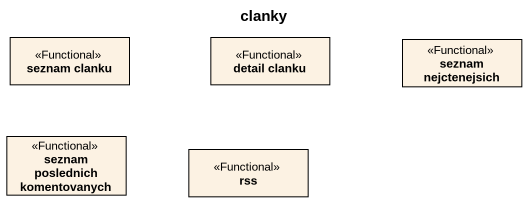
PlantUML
@startuml
title clanky
hide circle
hide empty members
class "seznam clanku" as seznam_clanku <<Functional>>
class "detail clanku" as detail_clanku <<Functional>>
class "seznam nejctenejsich" as seznam_nejctenejsich <<Functional>>
class "seznam poslednich komentovanych" as seznam_poslednich <<Functional>>
class rss <<Functional>>
@enduml
